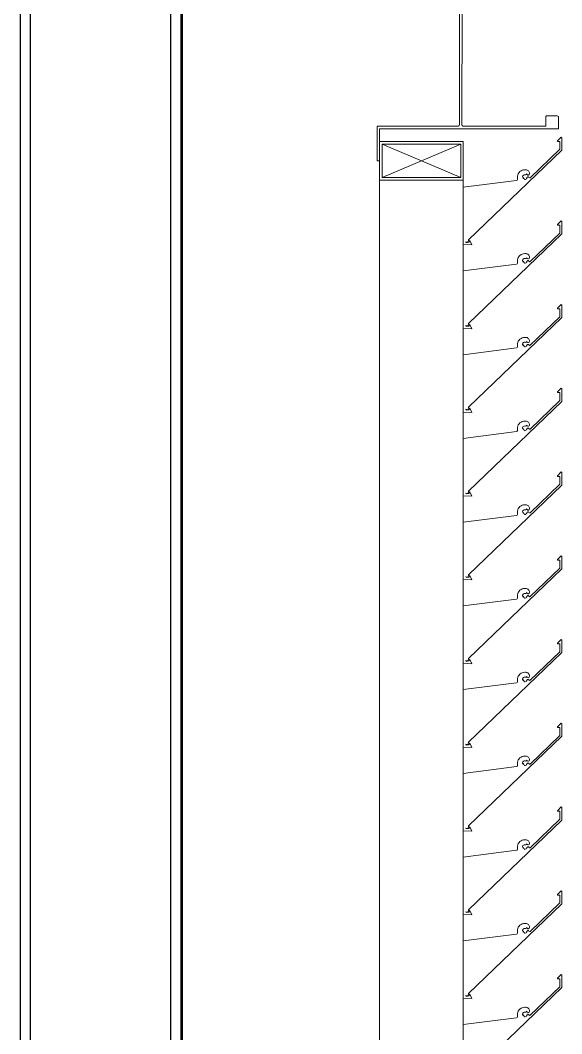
# Model space of a CAD drawing. Header units: millimetres. Extents: x -220592 to 404889, y -217665 to 38245.
# Drawn here: x 36473 to 36894, y -41372 to -40585 of the extents above; entities that cross this region are included whole.
import ezdxf

# ---------------------------------------------------------------- set-up
doc = ezdxf.new("R2010")
doc.units = ezdxf.units.MM
doc.set_wipeout_variables(frame=1)
doc.linetypes.add('XKITLINE00', pattern=[0])
for name, color, linetype in [('000 - 0_HIDE_OBJ_FRAMING_DEF_SUB_1', 7, 'Continuous'), ('000 - STRUCTURE_STEEL_FRAMING_SUB_COLOR_1', 7, 'Continuous'), ('000 - STRUCTURE_STEEL_FRAMING_SUB_COLOR_2', 7, 'Continuous'), ('000 - STRUCTURE_STEEL_FRAMING_WIPEOUT_', 7, 'Continuous')]:
    doc.layers.add(name, color=color, linetype=linetype)
doc.layers.add('Part', color=7, linetype='Continuous', lineweight=0)

# ---------------------------------------------------------------- blocks, each defined once
blk = doc.blocks.new('*A13601')
at = {"layer": 'Part', "color": 7, "linetype": 'XKITLINE00', "lineweight": 0}
for p, q in [((-82.318045, 91.596275), (-82.318045, 107.756161)), ((-81.668045, 107.701982), (-81.668045, 107.756161)), ((-81.668045, 107.051982), (-81.668045, 107.256279)), ((-81.668045, 106.401982), (-81.668045, 106.606279)), ((-81.668045, 105.751982), (-81.668045, 105.956279)), ((-81.668045, 105.101982), (-81.668045, 105.306279)), ((-81.668045, 104.451982), (-81.668045, 104.656279)), ((-81.668045, 103.801982), (-81.668045, 104.006279)), ((-81.668045, 103.151982), (-81.668045, 103.356279)), ((-81.668045, 102.501982), (-81.668045, 102.706279)), ((-81.668045, 101.851982), (-81.668045, 102.056279)), ((-81.668045, 101.201982), (-81.668045, 101.406279)), ((-81.668045, 100.551982), (-81.668045, 100.756279)), ((-81.668045, 99.901982), (-81.668045, 100.106279)), ((-81.668045, 99.251982), (-81.668045, 99.456279)), ((-81.668045, 98.601982), (-81.668045, 98.806279)), ((-81.668045, 97.951982), (-81.668045, 98.156279)), ((-81.668045, 97.301982), (-81.668045, 97.506279)), ((-81.668045, 96.651982), (-81.668045, 96.856279)), ((-81.668045, 96.001982), (-81.668045, 96.206279)), ((-81.668045, 95.351982), (-81.668045, 95.556279)), ((-81.668045, 94.701982), (-81.668045, 94.906279)), ((-81.668045, 94.051982), (-81.668045, 94.256279)), ((-81.668045, 93.401982), (-81.668045, 93.606279)), ((-81.668045, 92.751982), (-81.668045, 92.956279)), ((-81.668045, 91.851971), (-81.668045, 92.306279))]:
    blk.add_line(p, q, dxfattribs=at)
blk = doc.blocks.new('*A14531')
at = {"layer": 'Part', "color": 7, "linetype": 'XKITLINE00', "lineweight": 0}
for p, q in [((-82.318002, 109.406275), (-82.338002, 109.406278)), ((-82.338002, 109.406278), (-82.337287, 109.142451)), ((-82.318045, 109.156275), (-82.318002, 109.406275)), ((-82.337287, 109.142451), (-82.333604, 109.137963)), ((-82.333604, 109.137963), (-82.328049, 109.136277)), ((-82.328049, 109.136277), (-81.704222, 109.135406)), ((-80.928045, 109.156032), (-82.318045, 109.156275)), ((-81.704222, 109.135406), (-81.699735, 109.131723)), ((-81.699735, 109.131723), (-81.698051, 109.126167)), ((-81.698051, 109.126167), (-81.698215, 108.186167)), ((-81.678215, 108.186163), (-81.677289, 109.12999)), ((-81.677289, 109.12999), (-81.673605, 109.134477)), ((-81.673605, 109.134477), (-81.668049, 109.136161)), ((-81.668049, 109.136161), (-81.028049, 109.13605)), ((-81.028049, 109.13605), (-81.027301, 109.062223)), ((-80.928061, 109.066032), (-80.928045, 109.156032)), ((-81.027301, 109.062223), (-81.023618, 109.057734)), ((-81.023618, 109.057734), (-81.018063, 109.056048)), ((-81.018063, 109.056048), (-80.934236, 109.056795)), ((-80.934236, 109.056795), (-80.929747, 109.060477)), ((-80.929747, 109.060477), (-80.928061, 109.066032)), ((-81.026518, 108.251605), (-81.028204, 108.24605)), ((-81.022029, 108.255287), (-81.026518, 108.251605)), ((-80.938203, 108.256034), (-81.022029, 108.255287)), ((-80.932647, 108.254348), (-80.938203, 108.256034)), ((-80.928965, 108.249859), (-80.932647, 108.254348)), ((-80.92822, 108.156032), (-80.928965, 108.249859)), ((-82.336532, 108.171834), (-82.338218, 108.166278)), ((-82.332043, 108.175516), (-82.336532, 108.171834)), ((-81.708216, 108.176168), (-82.332043, 108.175516)), ((-81.70266, 108.177853), (-81.708216, 108.176168)), ((-81.70266, 108.177853), (-81.698977, 108.18234)), ((-81.698215, 108.186167), (-81.698977, 108.18234)), ((-81.67653, 108.180607), (-81.678215, 108.186163)), ((-81.672043, 108.176923), (-81.67653, 108.180607)), ((-81.028216, 108.17605), (-81.672043, 108.176923)), ((-81.028204, 108.24605), (-81.028216, 108.17605)), ((-82.338218, 108.166278), (-82.338264, 107.906278)), ((-82.318264, 107.906275), (-82.31822, 108.156275)), ((-82.31822, 108.156275), (-80.92822, 108.156032)), ((-82.338264, 107.906278), (-82.318264, 107.906275))]:
    blk.add_line(p, q, dxfattribs=at)
blk = doc.blocks.new('*A14532')
at = {"layer": 'Part', "color": 7, "linetype": 'XKITLINE00', "lineweight": 0}
for p, q in [((-81.668045, 108.056161), (-82.318045, 108.056161)), ((-82.318045, 108.056161), (-82.318045, 107.756161)), ((-82.298045, 107.776161), (-81.688045, 108.036161)), ((-82.298045, 108.036161), (-81.688045, 107.776161)), ((-82.298045, 107.776161), (-82.298045, 108.036161)), ((-82.298045, 108.036161), (-81.688045, 108.036161)), ((-81.688045, 108.036161), (-81.688045, 107.776161)), ((-81.668045, 107.756161), (-81.668045, 108.056161)), ((-81.688045, 107.776161), (-82.298045, 107.776161)), ((-82.318045, 107.756161), (-81.668045, 107.756161))]:
    blk.add_line(p, q, dxfattribs=at)
blk = doc.blocks.new('*A14535')
at = {"layer": 'Part', "color": 7, "linetype": 'XKITLINE00', "lineweight": 0}
for p, q in [((-80.908555, 101.591486), (-80.937204, 101.562598)), ((-80.937204, 101.562598), (-80.936119, 101.557677)), ((-80.903874, 101.589018), (-80.908555, 101.591486)), ((-80.903321, 101.489867), (-80.903874, 101.589018)), ((-81.628443, 100.793621), (-80.903321, 101.489867)), ((-80.918356, 101.496233), (-81.149372, 101.274831)), ((-80.936119, 101.557677), (-80.918699, 101.55758)), ((-80.918699, 101.55758), (-80.918356, 101.496233)), ((-81.219624, 101.328965), (-81.22794, 101.322986)), ((-81.210361, 101.333338), (-81.219624, 101.328965)), ((-81.20046, 101.335961), (-81.210361, 101.333338)), ((-81.190247, 101.336746), (-81.20046, 101.335961)), ((-81.183448, 101.336648), (-81.190247, 101.336746)), ((-81.17772, 101.336012), (-81.183448, 101.336648)), ((-81.172219, 101.334293), (-81.17772, 101.336012)), ((-81.167149, 101.331553), (-81.172219, 101.334293)), ((-81.162695, 101.327895), (-81.167149, 101.331553)), ((-81.159024, 101.323452), (-81.162695, 101.327895)), ((-81.254237, 101.254987), (-81.668243, 101.201957)), ((-81.249162, 101.257177), (-81.254237, 101.254987)), ((-81.246025, 101.261728), (-81.249162, 101.257177)), ((-81.246897, 101.287621), (-81.247272, 101.277385)), ((-81.247272, 101.277385), (-81.245786, 101.267251)), ((-81.244674, 101.29762), (-81.246897, 101.287621)), ((-81.245786, 101.267251), (-81.246025, 101.261728)), ((-81.240676, 101.30705), (-81.244674, 101.29762)), ((-81.235036, 101.3156), (-81.240676, 101.30705)), ((-81.22794, 101.322986), (-81.235036, 101.3156)), ((-81.209279, 101.278785), (-81.20871, 101.285269)), ((-81.201573, 101.277679), (-81.209279, 101.278785)), ((-81.20871, 101.285269), (-81.205908, 101.291143)), ((-81.205908, 101.291143), (-81.201226, 101.295665)), ((-81.202743, 101.270619), (-81.201573, 101.277679)), ((-81.195578, 101.269675), (-81.202743, 101.270619)), ((-81.201226, 101.295665), (-81.195258, 101.298263)), ((-81.193256, 101.262284), (-81.195578, 101.269675)), ((-81.195258, 101.298263), (-81.188758, 101.298607)), ((-81.186584, 101.262707), (-81.193256, 101.262284)), ((-81.188758, 101.298607), (-81.18284, 101.297702)), ((-81.180508, 101.265497), (-81.186584, 101.262707)), ((-81.18284, 101.297702), (-81.178029, 101.300109)), ((-81.175841, 101.270283), (-81.180508, 101.265497)), ((-81.178029, 101.300109), (-81.175999, 101.30509)), ((-81.175999, 101.30509), (-81.173057, 101.299618)), ((-81.172727, 101.277857), (-81.175841, 101.270283)), ((-81.173057, 101.299618), (-81.1679, 101.2964)), ((-81.168544, 101.282014), (-81.172727, 101.277857)), ((-81.16265, 101.28222), (-81.168544, 101.282014)), ((-81.1679, 101.2964), (-81.161823, 101.296412)), ((-81.158186, 101.278366), (-81.16265, 101.28222)), ((-81.161823, 101.296412), (-81.156679, 101.299649)), ((-81.15627, 101.318389), (-81.159024, 101.323452)), ((-81.154531, 101.273739), (-81.158186, 101.278366)), ((-81.156679, 101.299649), (-81.154039, 101.305123)), ((-81.154535, 101.312893), (-81.15627, 101.318389)), ((-81.154039, 101.305123), (-81.154535, 101.312893)), ((-81.149372, 101.274831), (-81.154531, 101.273739)), ((-81.668243, 101.201957), (-81.668236, 100.756287)), ((-81.648356, 100.777982), (-81.63134, 100.775078)), ((-81.64632, 100.771409), (-81.648356, 100.777982)), ((-81.621337, 100.774549), (-81.64632, 100.771409)), ((-81.63134, 100.775078), (-81.628443, 100.793621)), ((-81.621208, 100.78674), (-81.621337, 100.774549)), ((-81.616085, 100.787152), (-81.621208, 100.78674)), ((-81.60055, 100.753665), (-81.616085, 100.787152)), ((-81.668236, 100.756287), (-81.60055, 100.753665))]:
    blk.add_line(p, q, dxfattribs=at)
blk = doc.blocks.new('*A14536')
at = {"layer": 'Part', "color": 7, "linetype": 'XKITLINE00', "lineweight": 0}
for p, q in [((-80.908555, 102.241486), (-80.937204, 102.212598)), ((-80.937204, 102.212598), (-80.936119, 102.207677)), ((-80.936119, 102.207677), (-80.918699, 102.20758)), ((-80.918699, 102.20758), (-80.918356, 102.146233)), ((-80.903874, 102.239018), (-80.908555, 102.241486)), ((-80.903321, 102.139867), (-80.903874, 102.239018)), ((-81.628443, 101.443621), (-80.903321, 102.139867)), ((-80.918356, 102.146233), (-81.149372, 101.924831)), ((-81.240676, 101.95705), (-81.244674, 101.94762)), ((-81.235036, 101.9656), (-81.240676, 101.95705)), ((-81.22794, 101.972986), (-81.235036, 101.9656)), ((-81.219624, 101.978965), (-81.22794, 101.972986)), ((-81.210361, 101.983338), (-81.219624, 101.978965)), ((-81.20046, 101.985961), (-81.210361, 101.983338)), ((-81.190247, 101.986746), (-81.20046, 101.985961)), ((-81.183448, 101.986648), (-81.190247, 101.986746)), ((-81.17772, 101.986012), (-81.183448, 101.986648)), ((-81.178029, 101.950109), (-81.175999, 101.95509)), ((-81.172219, 101.984293), (-81.17772, 101.986012)), ((-81.175999, 101.95509), (-81.173057, 101.949618)), ((-81.167149, 101.981553), (-81.172219, 101.984293)), ((-81.162695, 101.977895), (-81.167149, 101.981553)), ((-81.159024, 101.973452), (-81.162695, 101.977895)), ((-81.15627, 101.968389), (-81.159024, 101.973452)), ((-81.156679, 101.949649), (-81.154039, 101.955123)), ((-81.154535, 101.962893), (-81.15627, 101.968389)), ((-81.154039, 101.955123), (-81.154535, 101.962893)), ((-81.254237, 101.904987), (-81.668243, 101.851957)), ((-81.249162, 101.907177), (-81.254237, 101.904987)), ((-81.246025, 101.911728), (-81.249162, 101.907177)), ((-81.246897, 101.937621), (-81.247272, 101.927385)), ((-81.247272, 101.927385), (-81.245786, 101.917251)), ((-81.244674, 101.94762), (-81.246897, 101.937621)), ((-81.245786, 101.917251), (-81.246025, 101.911728)), ((-81.209279, 101.928785), (-81.20871, 101.935269)), ((-81.201573, 101.927679), (-81.209279, 101.928785)), ((-81.20871, 101.935269), (-81.205908, 101.941143)), ((-81.205908, 101.941143), (-81.201226, 101.945665)), ((-81.202743, 101.920619), (-81.201573, 101.927679)), ((-81.195578, 101.919675), (-81.202743, 101.920619)), ((-81.201226, 101.945665), (-81.195258, 101.948263)), ((-81.193256, 101.912284), (-81.195578, 101.919675)), ((-81.195258, 101.948263), (-81.188758, 101.948607)), ((-81.186584, 101.912707), (-81.193256, 101.912284)), ((-81.188758, 101.948607), (-81.18284, 101.947702)), ((-81.180508, 101.915497), (-81.186584, 101.912707)), ((-81.18284, 101.947702), (-81.178029, 101.950109)), ((-81.175841, 101.920283), (-81.180508, 101.915497)), ((-81.172727, 101.927857), (-81.175841, 101.920283)), ((-81.173057, 101.949618), (-81.1679, 101.9464)), ((-81.168544, 101.932014), (-81.172727, 101.927857)), ((-81.16265, 101.93222), (-81.168544, 101.932014)), ((-81.1679, 101.9464), (-81.161823, 101.946412)), ((-81.158186, 101.928366), (-81.16265, 101.93222)), ((-81.161823, 101.946412), (-81.156679, 101.949649)), ((-81.154531, 101.923739), (-81.158186, 101.928366)), ((-81.149372, 101.924831), (-81.154531, 101.923739)), ((-81.668243, 101.851957), (-81.668236, 101.406287)), ((-81.668236, 101.406287), (-81.60055, 101.403665)), ((-81.648356, 101.427982), (-81.63134, 101.425078)), ((-81.64632, 101.421409), (-81.648356, 101.427982)), ((-81.621337, 101.424549), (-81.64632, 101.421409)), ((-81.63134, 101.425078), (-81.628443, 101.443621)), ((-81.621208, 101.43674), (-81.621337, 101.424549)), ((-81.616085, 101.437152), (-81.621208, 101.43674)), ((-81.60055, 101.403665), (-81.616085, 101.437152))]:
    blk.add_line(p, q, dxfattribs=at)
blk = doc.blocks.new('*A14537')
at = {"layer": 'Part', "color": 7, "linetype": 'XKITLINE00', "lineweight": 0}
for p, q in [((-80.908555, 102.891486), (-80.937204, 102.862598)), ((-80.937204, 102.862598), (-80.936119, 102.857677)), ((-80.936119, 102.857677), (-80.918699, 102.85758)), ((-80.918699, 102.85758), (-80.918356, 102.796233)), ((-80.903874, 102.889018), (-80.908555, 102.891486)), ((-80.903321, 102.789867), (-80.903874, 102.889018)), ((-81.628443, 102.093621), (-80.903321, 102.789867)), ((-80.918356, 102.796233), (-81.149372, 102.574831)), ((-81.246897, 102.587621), (-81.247272, 102.577385)), ((-81.244674, 102.59762), (-81.246897, 102.587621)), ((-81.240676, 102.60705), (-81.244674, 102.59762)), ((-81.235036, 102.6156), (-81.240676, 102.60705)), ((-81.22794, 102.622986), (-81.235036, 102.6156)), ((-81.219624, 102.628965), (-81.22794, 102.622986)), ((-81.210361, 102.633338), (-81.219624, 102.628965)), ((-81.20046, 102.635961), (-81.210361, 102.633338)), ((-81.209279, 102.578785), (-81.20871, 102.585269)), ((-81.20871, 102.585269), (-81.205908, 102.591143)), ((-81.205908, 102.591143), (-81.201226, 102.595665)), ((-81.201226, 102.595665), (-81.195258, 102.598263)), ((-81.190247, 102.636746), (-81.20046, 102.635961)), ((-81.195258, 102.598263), (-81.188758, 102.598607)), ((-81.183448, 102.636648), (-81.190247, 102.636746)), ((-81.188758, 102.598607), (-81.18284, 102.597702)), ((-81.17772, 102.636012), (-81.183448, 102.636648)), ((-81.18284, 102.597702), (-81.178029, 102.600109)), ((-81.178029, 102.600109), (-81.175999, 102.60509)), ((-81.172219, 102.634293), (-81.17772, 102.636012)), ((-81.175999, 102.60509), (-81.173057, 102.599618)), ((-81.173057, 102.599618), (-81.1679, 102.5964)), ((-81.167149, 102.631553), (-81.172219, 102.634293)), ((-81.1679, 102.5964), (-81.161823, 102.596412)), ((-81.162695, 102.627895), (-81.167149, 102.631553)), ((-81.159024, 102.623452), (-81.162695, 102.627895)), ((-81.161823, 102.596412), (-81.156679, 102.599649)), ((-81.15627, 102.618389), (-81.159024, 102.623452)), ((-81.156679, 102.599649), (-81.154039, 102.605123)), ((-81.154535, 102.612893), (-81.15627, 102.618389)), ((-81.154039, 102.605123), (-81.154535, 102.612893)), ((-81.254237, 102.554987), (-81.668243, 102.501957)), ((-81.249162, 102.557177), (-81.254237, 102.554987)), ((-81.246025, 102.561728), (-81.249162, 102.557177)), ((-81.247272, 102.577385), (-81.245786, 102.567251)), ((-81.245786, 102.567251), (-81.246025, 102.561728)), ((-81.201573, 102.577679), (-81.209279, 102.578785)), ((-81.202743, 102.570619), (-81.201573, 102.577679)), ((-81.195578, 102.569675), (-81.202743, 102.570619)), ((-81.193256, 102.562284), (-81.195578, 102.569675)), ((-81.186584, 102.562707), (-81.193256, 102.562284)), ((-81.180508, 102.565497), (-81.186584, 102.562707)), ((-81.175841, 102.570283), (-81.180508, 102.565497)), ((-81.172727, 102.577857), (-81.175841, 102.570283)), ((-81.168544, 102.582014), (-81.172727, 102.577857)), ((-81.16265, 102.58222), (-81.168544, 102.582014)), ((-81.158186, 102.578366), (-81.16265, 102.58222)), ((-81.154531, 102.573739), (-81.158186, 102.578366)), ((-81.149372, 102.574831), (-81.154531, 102.573739)), ((-81.668243, 102.501957), (-81.668236, 102.056287)), ((-81.668236, 102.056287), (-81.60055, 102.053665)), ((-81.648356, 102.077982), (-81.63134, 102.075078)), ((-81.64632, 102.071409), (-81.648356, 102.077982)), ((-81.621337, 102.074549), (-81.64632, 102.071409)), ((-81.63134, 102.075078), (-81.628443, 102.093621)), ((-81.621208, 102.08674), (-81.621337, 102.074549)), ((-81.616085, 102.087152), (-81.621208, 102.08674)), ((-81.60055, 102.053665), (-81.616085, 102.087152))]:
    blk.add_line(p, q, dxfattribs=at)
blk = doc.blocks.new('*A14538')
at = {"layer": 'Part', "color": 7, "linetype": 'XKITLINE00', "lineweight": 0}
for p, q in [((-80.908555, 103.541486), (-80.937204, 103.512598)), ((-80.903874, 103.539018), (-80.908555, 103.541486)), ((-80.903321, 103.439867), (-80.903874, 103.539018)), ((-80.937204, 103.512598), (-80.936119, 103.507677)), ((-80.936119, 103.507677), (-80.918699, 103.50758)), ((-80.918699, 103.50758), (-80.918356, 103.446233)), ((-81.628443, 102.743621), (-80.903321, 103.439867)), ((-80.918356, 103.446233), (-81.149372, 103.224831)), ((-81.246897, 103.237621), (-81.247272, 103.227385)), ((-81.247272, 103.227385), (-81.245786, 103.217251)), ((-81.244674, 103.24762), (-81.246897, 103.237621)), ((-81.245786, 103.217251), (-81.246025, 103.211728)), ((-81.240676, 103.25705), (-81.244674, 103.24762)), ((-81.235036, 103.2656), (-81.240676, 103.25705)), ((-81.22794, 103.272986), (-81.235036, 103.2656)), ((-81.219624, 103.278965), (-81.22794, 103.272986)), ((-81.210361, 103.283338), (-81.219624, 103.278965)), ((-81.20046, 103.285961), (-81.210361, 103.283338)), ((-81.209279, 103.228785), (-81.20871, 103.235269)), ((-81.201573, 103.227679), (-81.209279, 103.228785)), ((-81.20871, 103.235269), (-81.205908, 103.241143)), ((-81.205908, 103.241143), (-81.201226, 103.245665)), ((-81.202743, 103.220619), (-81.201573, 103.227679)), ((-81.195578, 103.219675), (-81.202743, 103.220619)), ((-81.201226, 103.245665), (-81.195258, 103.248263)), ((-81.190247, 103.286746), (-81.20046, 103.285961)), ((-81.193256, 103.212284), (-81.195578, 103.219675)), ((-81.195258, 103.248263), (-81.188758, 103.248607)), ((-81.186584, 103.212707), (-81.193256, 103.212284)), ((-81.183448, 103.286648), (-81.190247, 103.286746)), ((-81.188758, 103.248607), (-81.18284, 103.247702)), ((-81.180508, 103.215497), (-81.186584, 103.212707)), ((-81.17772, 103.286012), (-81.183448, 103.286648)), ((-81.18284, 103.247702), (-81.178029, 103.250109)), ((-81.175841, 103.220283), (-81.180508, 103.215497)), ((-81.178029, 103.250109), (-81.175999, 103.25509)), ((-81.172219, 103.284293), (-81.17772, 103.286012)), ((-81.175999, 103.25509), (-81.173057, 103.249618)), ((-81.172727, 103.227857), (-81.175841, 103.220283)), ((-81.173057, 103.249618), (-81.1679, 103.2464)), ((-81.168544, 103.232014), (-81.172727, 103.227857)), ((-81.167149, 103.281553), (-81.172219, 103.284293)), ((-81.16265, 103.23222), (-81.168544, 103.232014)), ((-81.1679, 103.2464), (-81.161823, 103.246412)), ((-81.162695, 103.277895), (-81.167149, 103.281553)), ((-81.159024, 103.273452), (-81.162695, 103.277895)), ((-81.158186, 103.228366), (-81.16265, 103.23222)), ((-81.161823, 103.246412), (-81.156679, 103.249649)), ((-81.15627, 103.268389), (-81.159024, 103.273452)), ((-81.154531, 103.223739), (-81.158186, 103.228366)), ((-81.156679, 103.249649), (-81.154039, 103.255123)), ((-81.154535, 103.262893), (-81.15627, 103.268389)), ((-81.154039, 103.255123), (-81.154535, 103.262893)), ((-81.149372, 103.224831), (-81.154531, 103.223739)), ((-81.254237, 103.204987), (-81.668243, 103.151957)), ((-81.668243, 103.151957), (-81.668236, 102.706287)), ((-81.249162, 103.207177), (-81.254237, 103.204987)), ((-81.246025, 103.211728), (-81.249162, 103.207177)), ((-81.63134, 102.725078), (-81.628443, 102.743621)), ((-81.668236, 102.706287), (-81.60055, 102.703665)), ((-81.648356, 102.727982), (-81.63134, 102.725078)), ((-81.64632, 102.721409), (-81.648356, 102.727982)), ((-81.621337, 102.724549), (-81.64632, 102.721409)), ((-81.621208, 102.73674), (-81.621337, 102.724549)), ((-81.616085, 102.737152), (-81.621208, 102.73674)), ((-81.60055, 102.703665), (-81.616085, 102.737152))]:
    blk.add_line(p, q, dxfattribs=at)
blk = doc.blocks.new('*A14539')
at = {"layer": 'Part', "color": 7, "linetype": 'XKITLINE00', "lineweight": 0}
for p, q in [((-80.908555, 104.191486), (-80.937204, 104.162598)), ((-80.937204, 104.162598), (-80.936119, 104.157677)), ((-80.936119, 104.157677), (-80.918699, 104.15758)), ((-80.918699, 104.15758), (-80.918356, 104.096233)), ((-80.903874, 104.189018), (-80.908555, 104.191486)), ((-80.903321, 104.089867), (-80.903874, 104.189018)), ((-81.628443, 103.393621), (-80.903321, 104.089867)), ((-80.918356, 104.096233), (-81.149372, 103.874831)), ((-81.22794, 103.922986), (-81.235036, 103.9156)), ((-81.219624, 103.928965), (-81.22794, 103.922986)), ((-81.210361, 103.933338), (-81.219624, 103.928965)), ((-81.20046, 103.935961), (-81.210361, 103.933338)), ((-81.190247, 103.936746), (-81.20046, 103.935961)), ((-81.183448, 103.936648), (-81.190247, 103.936746)), ((-81.17772, 103.936012), (-81.183448, 103.936648)), ((-81.172219, 103.934293), (-81.17772, 103.936012)), ((-81.167149, 103.931553), (-81.172219, 103.934293)), ((-81.162695, 103.927895), (-81.167149, 103.931553)), ((-81.159024, 103.923452), (-81.162695, 103.927895)), ((-81.15627, 103.918389), (-81.159024, 103.923452)), ((-81.254237, 103.854987), (-81.668243, 103.801957)), ((-81.249162, 103.857177), (-81.254237, 103.854987)), ((-81.246025, 103.861728), (-81.249162, 103.857177)), ((-81.246897, 103.887621), (-81.247272, 103.877385)), ((-81.247272, 103.877385), (-81.245786, 103.867251)), ((-81.244674, 103.89762), (-81.246897, 103.887621)), ((-81.245786, 103.867251), (-81.246025, 103.861728)), ((-81.240676, 103.90705), (-81.244674, 103.89762)), ((-81.235036, 103.9156), (-81.240676, 103.90705)), ((-81.209279, 103.878785), (-81.20871, 103.885269)), ((-81.201573, 103.877679), (-81.209279, 103.878785)), ((-81.20871, 103.885269), (-81.205908, 103.891143)), ((-81.205908, 103.891143), (-81.201226, 103.895665)), ((-81.202743, 103.870619), (-81.201573, 103.877679)), ((-81.195578, 103.869675), (-81.202743, 103.870619)), ((-81.201226, 103.895665), (-81.195258, 103.898263)), ((-81.193256, 103.862284), (-81.195578, 103.869675)), ((-81.195258, 103.898263), (-81.188758, 103.898607)), ((-81.186584, 103.862707), (-81.193256, 103.862284)), ((-81.188758, 103.898607), (-81.18284, 103.897702)), ((-81.180508, 103.865497), (-81.186584, 103.862707)), ((-81.18284, 103.897702), (-81.178029, 103.900109)), ((-81.175841, 103.870283), (-81.180508, 103.865497)), ((-81.178029, 103.900109), (-81.175999, 103.90509)), ((-81.175999, 103.90509), (-81.173057, 103.899618)), ((-81.172727, 103.877857), (-81.175841, 103.870283)), ((-81.173057, 103.899618), (-81.1679, 103.8964)), ((-81.168544, 103.882014), (-81.172727, 103.877857)), ((-81.16265, 103.88222), (-81.168544, 103.882014)), ((-81.1679, 103.8964), (-81.161823, 103.896412)), ((-81.158186, 103.878366), (-81.16265, 103.88222)), ((-81.161823, 103.896412), (-81.156679, 103.899649)), ((-81.154531, 103.873739), (-81.158186, 103.878366)), ((-81.156679, 103.899649), (-81.154039, 103.905123)), ((-81.154535, 103.912893), (-81.15627, 103.918389)), ((-81.154039, 103.905123), (-81.154535, 103.912893)), ((-81.149372, 103.874831), (-81.154531, 103.873739)), ((-81.668243, 103.801957), (-81.668236, 103.356287)), ((-81.648356, 103.377982), (-81.63134, 103.375078)), ((-81.64632, 103.371409), (-81.648356, 103.377982)), ((-81.621337, 103.374549), (-81.64632, 103.371409)), ((-81.63134, 103.375078), (-81.628443, 103.393621)), ((-81.621208, 103.38674), (-81.621337, 103.374549)), ((-81.616085, 103.387152), (-81.621208, 103.38674)), ((-81.60055, 103.353665), (-81.616085, 103.387152)), ((-81.668236, 103.356287), (-81.60055, 103.353665))]:
    blk.add_line(p, q, dxfattribs=at)
blk = doc.blocks.new('*A14540')
at = {"layer": 'Part', "color": 7, "linetype": 'XKITLINE00', "lineweight": 0}
for p, q in [((-80.908555, 104.841486), (-80.937204, 104.812598)), ((-80.937204, 104.812598), (-80.936119, 104.807677)), ((-80.936119, 104.807677), (-80.918699, 104.80758)), ((-80.918699, 104.80758), (-80.918356, 104.746233)), ((-80.903874, 104.839018), (-80.908555, 104.841486)), ((-80.903321, 104.739867), (-80.903874, 104.839018)), ((-81.628443, 104.043621), (-80.903321, 104.739867)), ((-80.918356, 104.746233), (-81.149372, 104.524831)), ((-81.240676, 104.55705), (-81.244674, 104.54762)), ((-81.235036, 104.5656), (-81.240676, 104.55705)), ((-81.22794, 104.572986), (-81.235036, 104.5656)), ((-81.219624, 104.578965), (-81.22794, 104.572986)), ((-81.210361, 104.583338), (-81.219624, 104.578965)), ((-81.20046, 104.585961), (-81.210361, 104.583338)), ((-81.190247, 104.586746), (-81.20046, 104.585961)), ((-81.183448, 104.586648), (-81.190247, 104.586746)), ((-81.17772, 104.586012), (-81.183448, 104.586648)), ((-81.18284, 104.547702), (-81.178029, 104.550109)), ((-81.178029, 104.550109), (-81.175999, 104.55509)), ((-81.172219, 104.584293), (-81.17772, 104.586012)), ((-81.175999, 104.55509), (-81.173057, 104.549618)), ((-81.173057, 104.549618), (-81.1679, 104.5464)), ((-81.167149, 104.581553), (-81.172219, 104.584293)), ((-81.162695, 104.577895), (-81.167149, 104.581553)), ((-81.159024, 104.573452), (-81.162695, 104.577895)), ((-81.161823, 104.546412), (-81.156679, 104.549649)), ((-81.15627, 104.568389), (-81.159024, 104.573452)), ((-81.156679, 104.549649), (-81.154039, 104.555123)), ((-81.154535, 104.562893), (-81.15627, 104.568389)), ((-81.154039, 104.555123), (-81.154535, 104.562893)), ((-81.254237, 104.504987), (-81.668243, 104.451957)), ((-81.249162, 104.507177), (-81.254237, 104.504987)), ((-81.246025, 104.511728), (-81.249162, 104.507177)), ((-81.246897, 104.537621), (-81.247272, 104.527385)), ((-81.247272, 104.527385), (-81.245786, 104.517251)), ((-81.244674, 104.54762), (-81.246897, 104.537621)), ((-81.245786, 104.517251), (-81.246025, 104.511728)), ((-81.209279, 104.528785), (-81.20871, 104.535269)), ((-81.201573, 104.527679), (-81.209279, 104.528785)), ((-81.20871, 104.535269), (-81.205908, 104.541143)), ((-81.205908, 104.541143), (-81.201226, 104.545665)), ((-81.202743, 104.520619), (-81.201573, 104.527679)), ((-81.195578, 104.519675), (-81.202743, 104.520619)), ((-81.201226, 104.545665), (-81.195258, 104.548263)), ((-81.193256, 104.512284), (-81.195578, 104.519675)), ((-81.195258, 104.548263), (-81.188758, 104.548607)), ((-81.186584, 104.512707), (-81.193256, 104.512284)), ((-81.188758, 104.548607), (-81.18284, 104.547702)), ((-81.180508, 104.515497), (-81.186584, 104.512707)), ((-81.175841, 104.520283), (-81.180508, 104.515497)), ((-81.172727, 104.527857), (-81.175841, 104.520283)), ((-81.168544, 104.532014), (-81.172727, 104.527857)), ((-81.16265, 104.53222), (-81.168544, 104.532014)), ((-81.1679, 104.5464), (-81.161823, 104.546412)), ((-81.158186, 104.528366), (-81.16265, 104.53222)), ((-81.154531, 104.523739), (-81.158186, 104.528366)), ((-81.149372, 104.524831), (-81.154531, 104.523739)), ((-81.668243, 104.451957), (-81.668236, 104.006287)), ((-81.668236, 104.006287), (-81.60055, 104.003665)), ((-81.648356, 104.027982), (-81.63134, 104.025078)), ((-81.64632, 104.021409), (-81.648356, 104.027982)), ((-81.621337, 104.024549), (-81.64632, 104.021409)), ((-81.63134, 104.025078), (-81.628443, 104.043621)), ((-81.621208, 104.03674), (-81.621337, 104.024549)), ((-81.616085, 104.037152), (-81.621208, 104.03674)), ((-81.60055, 104.003665), (-81.616085, 104.037152))]:
    blk.add_line(p, q, dxfattribs=at)
blk = doc.blocks.new('*A14541')
at = {"layer": 'Part', "color": 7, "linetype": 'XKITLINE00', "lineweight": 0}
for p, q in [((-80.908555, 105.491486), (-80.937204, 105.462598)), ((-80.937204, 105.462598), (-80.936119, 105.457677)), ((-80.936119, 105.457677), (-80.918699, 105.45758)), ((-80.918699, 105.45758), (-80.918356, 105.396233)), ((-80.903874, 105.489018), (-80.908555, 105.491486)), ((-80.903321, 105.389867), (-80.903874, 105.489018)), ((-81.628443, 104.693621), (-80.903321, 105.389867)), ((-80.918356, 105.396233), (-81.149372, 105.174831)), ((-81.246897, 105.187621), (-81.247272, 105.177385)), ((-81.244674, 105.19762), (-81.246897, 105.187621)), ((-81.240676, 105.20705), (-81.244674, 105.19762)), ((-81.235036, 105.2156), (-81.240676, 105.20705)), ((-81.22794, 105.222986), (-81.235036, 105.2156)), ((-81.219624, 105.228965), (-81.22794, 105.222986)), ((-81.210361, 105.233338), (-81.219624, 105.228965)), ((-81.20046, 105.235961), (-81.210361, 105.233338)), ((-81.209279, 105.178785), (-81.20871, 105.185269)), ((-81.201573, 105.177679), (-81.209279, 105.178785)), ((-81.20871, 105.185269), (-81.205908, 105.191143)), ((-81.205908, 105.191143), (-81.201226, 105.195665)), ((-81.201226, 105.195665), (-81.195258, 105.198263)), ((-81.190247, 105.236746), (-81.20046, 105.235961)), ((-81.195258, 105.198263), (-81.188758, 105.198607)), ((-81.183448, 105.236648), (-81.190247, 105.236746)), ((-81.188758, 105.198607), (-81.18284, 105.197702)), ((-81.17772, 105.236012), (-81.183448, 105.236648)), ((-81.18284, 105.197702), (-81.178029, 105.200109)), ((-81.178029, 105.200109), (-81.175999, 105.20509)), ((-81.172219, 105.234293), (-81.17772, 105.236012)), ((-81.175999, 105.20509), (-81.173057, 105.199618)), ((-81.173057, 105.199618), (-81.1679, 105.1964)), ((-81.168544, 105.182014), (-81.172727, 105.177857)), ((-81.167149, 105.231553), (-81.172219, 105.234293)), ((-81.16265, 105.18222), (-81.168544, 105.182014)), ((-81.1679, 105.1964), (-81.161823, 105.196412)), ((-81.162695, 105.227895), (-81.167149, 105.231553)), ((-81.159024, 105.223452), (-81.162695, 105.227895)), ((-81.158186, 105.178366), (-81.16265, 105.18222)), ((-81.161823, 105.196412), (-81.156679, 105.199649)), ((-81.15627, 105.218389), (-81.159024, 105.223452)), ((-81.156679, 105.199649), (-81.154039, 105.205123)), ((-81.154535, 105.212893), (-81.15627, 105.218389)), ((-81.154039, 105.205123), (-81.154535, 105.212893)), ((-81.254237, 105.154987), (-81.668243, 105.101957)), ((-81.668243, 105.101957), (-81.668236, 104.656287)), ((-81.249162, 105.157177), (-81.254237, 105.154987)), ((-81.246025, 105.161728), (-81.249162, 105.157177)), ((-81.247272, 105.177385), (-81.245786, 105.167251)), ((-81.245786, 105.167251), (-81.246025, 105.161728)), ((-81.202743, 105.170619), (-81.201573, 105.177679)), ((-81.195578, 105.169675), (-81.202743, 105.170619)), ((-81.193256, 105.162284), (-81.195578, 105.169675)), ((-81.186584, 105.162707), (-81.193256, 105.162284)), ((-81.180508, 105.165497), (-81.186584, 105.162707)), ((-81.175841, 105.170283), (-81.180508, 105.165497)), ((-81.172727, 105.177857), (-81.175841, 105.170283)), ((-81.154531, 105.173739), (-81.158186, 105.178366)), ((-81.149372, 105.174831), (-81.154531, 105.173739)), ((-81.668236, 104.656287), (-81.60055, 104.653665)), ((-81.648356, 104.677982), (-81.63134, 104.675078)), ((-81.64632, 104.671409), (-81.648356, 104.677982)), ((-81.621337, 104.674549), (-81.64632, 104.671409)), ((-81.63134, 104.675078), (-81.628443, 104.693621)), ((-81.621208, 104.68674), (-81.621337, 104.674549)), ((-81.616085, 104.687152), (-81.621208, 104.68674)), ((-81.60055, 104.653665), (-81.616085, 104.687152))]:
    blk.add_line(p, q, dxfattribs=at)
blk = doc.blocks.new('*A14542')
at = {"layer": 'Part', "color": 7, "linetype": 'XKITLINE00', "lineweight": 0}
for p, q in [((-80.908555, 106.141486), (-80.937204, 106.112598)), ((-80.903874, 106.139018), (-80.908555, 106.141486)), ((-80.903321, 106.039867), (-80.903874, 106.139018)), ((-80.918356, 106.046233), (-81.149372, 105.824831)), ((-80.937204, 106.112598), (-80.936119, 106.107677)), ((-80.936119, 106.107677), (-80.918699, 106.10758)), ((-80.918699, 106.10758), (-80.918356, 106.046233)), ((-81.628443, 105.343621), (-80.903321, 106.039867)), ((-81.190247, 105.886746), (-81.20046, 105.885961)), ((-81.183448, 105.886648), (-81.190247, 105.886746)), ((-81.17772, 105.886012), (-81.183448, 105.886648)), ((-81.246025, 105.811728), (-81.249162, 105.807177)), ((-81.246897, 105.837621), (-81.247272, 105.827385)), ((-81.247272, 105.827385), (-81.245786, 105.817251)), ((-81.244674, 105.84762), (-81.246897, 105.837621)), ((-81.245786, 105.817251), (-81.246025, 105.811728)), ((-81.240676, 105.85705), (-81.244674, 105.84762)), ((-81.235036, 105.8656), (-81.240676, 105.85705)), ((-81.22794, 105.872986), (-81.235036, 105.8656)), ((-81.219624, 105.878965), (-81.22794, 105.872986)), ((-81.210361, 105.883338), (-81.219624, 105.878965)), ((-81.20046, 105.885961), (-81.210361, 105.883338)), ((-81.209279, 105.828785), (-81.20871, 105.835269)), ((-81.201573, 105.827679), (-81.209279, 105.828785)), ((-81.20871, 105.835269), (-81.205908, 105.841143)), ((-81.205908, 105.841143), (-81.201226, 105.845665)), ((-81.202743, 105.820619), (-81.201573, 105.827679)), ((-81.195578, 105.819675), (-81.202743, 105.820619)), ((-81.201226, 105.845665), (-81.195258, 105.848263)), ((-81.193256, 105.812284), (-81.195578, 105.819675)), ((-81.195258, 105.848263), (-81.188758, 105.848607)), ((-81.186584, 105.812707), (-81.193256, 105.812284)), ((-81.188758, 105.848607), (-81.18284, 105.847702)), ((-81.180508, 105.815497), (-81.186584, 105.812707)), ((-81.18284, 105.847702), (-81.178029, 105.850109)), ((-81.175841, 105.820283), (-81.180508, 105.815497)), ((-81.178029, 105.850109), (-81.175999, 105.85509)), ((-81.172219, 105.884293), (-81.17772, 105.886012)), ((-81.175999, 105.85509), (-81.173057, 105.849618)), ((-81.172727, 105.827857), (-81.175841, 105.820283)), ((-81.173057, 105.849618), (-81.1679, 105.8464)), ((-81.168544, 105.832014), (-81.172727, 105.827857)), ((-81.167149, 105.881553), (-81.172219, 105.884293)), ((-81.16265, 105.83222), (-81.168544, 105.832014)), ((-81.1679, 105.8464), (-81.161823, 105.846412)), ((-81.162695, 105.877895), (-81.167149, 105.881553)), ((-81.159024, 105.873452), (-81.162695, 105.877895)), ((-81.158186, 105.828366), (-81.16265, 105.83222)), ((-81.161823, 105.846412), (-81.156679, 105.849649)), ((-81.15627, 105.868389), (-81.159024, 105.873452)), ((-81.154531, 105.823739), (-81.158186, 105.828366)), ((-81.156679, 105.849649), (-81.154039, 105.855123)), ((-81.154535, 105.862893), (-81.15627, 105.868389)), ((-81.154039, 105.855123), (-81.154535, 105.862893)), ((-81.149372, 105.824831), (-81.154531, 105.823739)), ((-81.254237, 105.804987), (-81.668243, 105.751957)), ((-81.668243, 105.751957), (-81.668236, 105.306287)), ((-81.249162, 105.807177), (-81.254237, 105.804987)), ((-81.63134, 105.325078), (-81.628443, 105.343621)), ((-81.621208, 105.33674), (-81.621337, 105.324549)), ((-81.616085, 105.337152), (-81.621208, 105.33674)), ((-81.60055, 105.303665), (-81.616085, 105.337152)), ((-81.668236, 105.306287), (-81.60055, 105.303665)), ((-81.648356, 105.327982), (-81.63134, 105.325078)), ((-81.64632, 105.321409), (-81.648356, 105.327982)), ((-81.621337, 105.324549), (-81.64632, 105.321409))]:
    blk.add_line(p, q, dxfattribs=at)
blk = doc.blocks.new('*A14543')
at = {"layer": 'Part', "color": 7, "linetype": 'XKITLINE00', "lineweight": 0}
for p, q in [((-80.908555, 106.791486), (-80.937204, 106.762598)), ((-80.937204, 106.762598), (-80.936119, 106.757677)), ((-80.936119, 106.757677), (-80.918699, 106.75758)), ((-80.918699, 106.75758), (-80.918356, 106.696233)), ((-80.903874, 106.789018), (-80.908555, 106.791486)), ((-80.903321, 106.689867), (-80.903874, 106.789018)), ((-81.628443, 105.993621), (-80.903321, 106.689867)), ((-80.918356, 106.696233), (-81.149372, 106.474831)), ((-81.22794, 106.522986), (-81.235036, 106.5156)), ((-81.219624, 106.528965), (-81.22794, 106.522986)), ((-81.210361, 106.533338), (-81.219624, 106.528965)), ((-81.20046, 106.535961), (-81.210361, 106.533338)), ((-81.190247, 106.536746), (-81.20046, 106.535961)), ((-81.183448, 106.536648), (-81.190247, 106.536746)), ((-81.17772, 106.536012), (-81.183448, 106.536648)), ((-81.172219, 106.534293), (-81.17772, 106.536012)), ((-81.167149, 106.531553), (-81.172219, 106.534293)), ((-81.162695, 106.527895), (-81.167149, 106.531553)), ((-81.159024, 106.523452), (-81.162695, 106.527895)), ((-81.15627, 106.518389), (-81.159024, 106.523452)), ((-81.154535, 106.512893), (-81.15627, 106.518389)), ((-81.254237, 106.454987), (-81.668243, 106.401957)), ((-81.249162, 106.457177), (-81.254237, 106.454987)), ((-81.246025, 106.461728), (-81.249162, 106.457177)), ((-81.246897, 106.487621), (-81.247272, 106.477385)), ((-81.247272, 106.477385), (-81.245786, 106.467251)), ((-81.244674, 106.49762), (-81.246897, 106.487621)), ((-81.245786, 106.467251), (-81.246025, 106.461728)), ((-81.240676, 106.50705), (-81.244674, 106.49762)), ((-81.235036, 106.5156), (-81.240676, 106.50705)), ((-81.209279, 106.478785), (-81.20871, 106.485269)), ((-81.201573, 106.477679), (-81.209279, 106.478785)), ((-81.20871, 106.485269), (-81.205908, 106.491143)), ((-81.205908, 106.491143), (-81.201226, 106.495665)), ((-81.202743, 106.470619), (-81.201573, 106.477679)), ((-81.195578, 106.469675), (-81.202743, 106.470619)), ((-81.201226, 106.495665), (-81.195258, 106.498263)), ((-81.193256, 106.462284), (-81.195578, 106.469675)), ((-81.195258, 106.498263), (-81.188758, 106.498607)), ((-81.186584, 106.462707), (-81.193256, 106.462284)), ((-81.188758, 106.498607), (-81.18284, 106.497702)), ((-81.180508, 106.465497), (-81.186584, 106.462707)), ((-81.18284, 106.497702), (-81.178029, 106.500109)), ((-81.175841, 106.470283), (-81.180508, 106.465497)), ((-81.178029, 106.500109), (-81.175999, 106.50509)), ((-81.175999, 106.50509), (-81.173057, 106.499618)), ((-81.172727, 106.477857), (-81.175841, 106.470283)), ((-81.173057, 106.499618), (-81.1679, 106.4964)), ((-81.168544, 106.482014), (-81.172727, 106.477857)), ((-81.16265, 106.48222), (-81.168544, 106.482014)), ((-81.1679, 106.4964), (-81.161823, 106.496412)), ((-81.158186, 106.478366), (-81.16265, 106.48222)), ((-81.161823, 106.496412), (-81.156679, 106.499649)), ((-81.154531, 106.473739), (-81.158186, 106.478366)), ((-81.156679, 106.499649), (-81.154039, 106.505123)), ((-81.154039, 106.505123), (-81.154535, 106.512893)), ((-81.149372, 106.474831), (-81.154531, 106.473739)), ((-81.668243, 106.401957), (-81.668236, 105.956287)), ((-81.648356, 105.977982), (-81.63134, 105.975078)), ((-81.64632, 105.971409), (-81.648356, 105.977982)), ((-81.621337, 105.974549), (-81.64632, 105.971409)), ((-81.63134, 105.975078), (-81.628443, 105.993621)), ((-81.621208, 105.98674), (-81.621337, 105.974549)), ((-81.616085, 105.987152), (-81.621208, 105.98674)), ((-81.60055, 105.953665), (-81.616085, 105.987152)), ((-81.668236, 105.956287), (-81.60055, 105.953665))]:
    blk.add_line(p, q, dxfattribs=at)
blk = doc.blocks.new('*A14544')
at = {"layer": 'Part', "color": 7, "linetype": 'XKITLINE00', "lineweight": 0}
for p, q in [((-80.908555, 107.441486), (-80.937204, 107.412598)), ((-80.937204, 107.412598), (-80.936119, 107.407677)), ((-80.936119, 107.407677), (-80.918699, 107.40758)), ((-80.918699, 107.40758), (-80.918356, 107.346233)), ((-80.903874, 107.439018), (-80.908555, 107.441486)), ((-80.903321, 107.339867), (-80.903874, 107.439018)), ((-81.628443, 106.643621), (-80.903321, 107.339867)), ((-80.918356, 107.346233), (-81.149372, 107.124831)), ((-81.244674, 107.14762), (-81.246897, 107.137621)), ((-81.240676, 107.15705), (-81.244674, 107.14762)), ((-81.235036, 107.1656), (-81.240676, 107.15705)), ((-81.22794, 107.172986), (-81.235036, 107.1656)), ((-81.219624, 107.178965), (-81.22794, 107.172986)), ((-81.210361, 107.183338), (-81.219624, 107.178965)), ((-81.20046, 107.185961), (-81.210361, 107.183338)), ((-81.205908, 107.141143), (-81.201226, 107.145665)), ((-81.201226, 107.145665), (-81.195258, 107.148263)), ((-81.190247, 107.186746), (-81.20046, 107.185961)), ((-81.195258, 107.148263), (-81.188758, 107.148607)), ((-81.183448, 107.186648), (-81.190247, 107.186746)), ((-81.188758, 107.148607), (-81.18284, 107.147702)), ((-81.17772, 107.186012), (-81.183448, 107.186648)), ((-81.18284, 107.147702), (-81.178029, 107.150109)), ((-81.178029, 107.150109), (-81.175999, 107.15509)), ((-81.172219, 107.184293), (-81.17772, 107.186012)), ((-81.175999, 107.15509), (-81.173057, 107.149618)), ((-81.173057, 107.149618), (-81.1679, 107.1464)), ((-81.167149, 107.181553), (-81.172219, 107.184293)), ((-81.1679, 107.1464), (-81.161823, 107.146412)), ((-81.162695, 107.177895), (-81.167149, 107.181553)), ((-81.159024, 107.173452), (-81.162695, 107.177895)), ((-81.161823, 107.146412), (-81.156679, 107.149649)), ((-81.15627, 107.168389), (-81.159024, 107.173452)), ((-81.156679, 107.149649), (-81.154039, 107.155123)), ((-81.154535, 107.162893), (-81.15627, 107.168389)), ((-81.154039, 107.155123), (-81.154535, 107.162893)), ((-81.254237, 107.104987), (-81.668243, 107.051957)), ((-81.249162, 107.107177), (-81.254237, 107.104987)), ((-81.246025, 107.111728), (-81.249162, 107.107177)), ((-81.246897, 107.137621), (-81.247272, 107.127385)), ((-81.247272, 107.127385), (-81.245786, 107.117251)), ((-81.245786, 107.117251), (-81.246025, 107.111728)), ((-81.209279, 107.128785), (-81.20871, 107.135269)), ((-81.201573, 107.127679), (-81.209279, 107.128785)), ((-81.20871, 107.135269), (-81.205908, 107.141143)), ((-81.202743, 107.120619), (-81.201573, 107.127679)), ((-81.195578, 107.119675), (-81.202743, 107.120619)), ((-81.193256, 107.112284), (-81.195578, 107.119675)), ((-81.186584, 107.112707), (-81.193256, 107.112284)), ((-81.180508, 107.115497), (-81.186584, 107.112707)), ((-81.175841, 107.120283), (-81.180508, 107.115497)), ((-81.172727, 107.127857), (-81.175841, 107.120283)), ((-81.168544, 107.132014), (-81.172727, 107.127857)), ((-81.16265, 107.13222), (-81.168544, 107.132014)), ((-81.158186, 107.128366), (-81.16265, 107.13222)), ((-81.154531, 107.123739), (-81.158186, 107.128366)), ((-81.149372, 107.124831), (-81.154531, 107.123739)), ((-81.668243, 107.051957), (-81.668236, 106.606287)), ((-81.668236, 106.606287), (-81.60055, 106.603665)), ((-81.648356, 106.627982), (-81.63134, 106.625078)), ((-81.64632, 106.621409), (-81.648356, 106.627982)), ((-81.621337, 106.624549), (-81.64632, 106.621409)), ((-81.63134, 106.625078), (-81.628443, 106.643621)), ((-81.621208, 106.63674), (-81.621337, 106.624549)), ((-81.616085, 106.637152), (-81.621208, 106.63674)), ((-81.60055, 106.603665), (-81.616085, 106.637152))]:
    blk.add_line(p, q, dxfattribs=at)
blk = doc.blocks.new('*A14545')
at = {"layer": 'Part', "color": 7, "linetype": 'XKITLINE00', "lineweight": 0}
for p, q in [((-80.908555, 108.091486), (-80.937204, 108.062598)), ((-80.903874, 108.089018), (-80.908555, 108.091486)), ((-80.937204, 108.062598), (-80.936119, 108.057677)), ((-80.936119, 108.057677), (-80.918699, 108.05758)), ((-80.918699, 108.05758), (-80.918356, 107.996233)), ((-80.903321, 107.989867), (-80.903874, 108.089018)), ((-81.628443, 107.293621), (-80.903321, 107.989867)), ((-80.918356, 107.996233), (-81.149372, 107.774831)), ((-81.246897, 107.787621), (-81.247272, 107.777385)), ((-81.247272, 107.777385), (-81.245786, 107.767251)), ((-81.244674, 107.79762), (-81.246897, 107.787621)), ((-81.240676, 107.80705), (-81.244674, 107.79762)), ((-81.235036, 107.8156), (-81.240676, 107.80705)), ((-81.22794, 107.822986), (-81.235036, 107.8156)), ((-81.219624, 107.828965), (-81.22794, 107.822986)), ((-81.210361, 107.833338), (-81.219624, 107.828965)), ((-81.20046, 107.835961), (-81.210361, 107.833338)), ((-81.209279, 107.778785), (-81.20871, 107.785269)), ((-81.201573, 107.777679), (-81.209279, 107.778785)), ((-81.20871, 107.785269), (-81.205908, 107.791143)), ((-81.205908, 107.791143), (-81.201226, 107.795665)), ((-81.202743, 107.770619), (-81.201573, 107.777679)), ((-81.201226, 107.795665), (-81.195258, 107.798263)), ((-81.190247, 107.836746), (-81.20046, 107.835961)), ((-81.195258, 107.798263), (-81.188758, 107.798607)), ((-81.183448, 107.836648), (-81.190247, 107.836746)), ((-81.188758, 107.798607), (-81.18284, 107.797702)), ((-81.17772, 107.836012), (-81.183448, 107.836648)), ((-81.18284, 107.797702), (-81.178029, 107.800109)), ((-81.178029, 107.800109), (-81.175999, 107.80509)), ((-81.172219, 107.834293), (-81.17772, 107.836012)), ((-81.175999, 107.80509), (-81.173057, 107.799618)), ((-81.172727, 107.777857), (-81.175841, 107.770283)), ((-81.173057, 107.799618), (-81.1679, 107.7964)), ((-81.168544, 107.782014), (-81.172727, 107.777857)), ((-81.167149, 107.831553), (-81.172219, 107.834293)), ((-81.16265, 107.78222), (-81.168544, 107.782014)), ((-81.1679, 107.7964), (-81.161823, 107.796412)), ((-81.162695, 107.827895), (-81.167149, 107.831553)), ((-81.159024, 107.823452), (-81.162695, 107.827895)), ((-81.158186, 107.778366), (-81.16265, 107.78222)), ((-81.161823, 107.796412), (-81.156679, 107.799649)), ((-81.15627, 107.818389), (-81.159024, 107.823452)), ((-81.154531, 107.773739), (-81.158186, 107.778366)), ((-81.156679, 107.799649), (-81.154039, 107.805123)), ((-81.154535, 107.812893), (-81.15627, 107.818389)), ((-81.154039, 107.805123), (-81.154535, 107.812893)), ((-81.149372, 107.774831), (-81.154531, 107.773739)), ((-81.254237, 107.754987), (-81.668243, 107.701957)), ((-81.668243, 107.701957), (-81.668236, 107.256287)), ((-81.249162, 107.757177), (-81.254237, 107.754987)), ((-81.246025, 107.761728), (-81.249162, 107.757177)), ((-81.245786, 107.767251), (-81.246025, 107.761728)), ((-81.195578, 107.769675), (-81.202743, 107.770619)), ((-81.193256, 107.762284), (-81.195578, 107.769675)), ((-81.186584, 107.762707), (-81.193256, 107.762284)), ((-81.180508, 107.765497), (-81.186584, 107.762707)), ((-81.175841, 107.770283), (-81.180508, 107.765497)), ((-81.668236, 107.256287), (-81.60055, 107.253665)), ((-81.648356, 107.277982), (-81.63134, 107.275078)), ((-81.64632, 107.271409), (-81.648356, 107.277982)), ((-81.621337, 107.274549), (-81.64632, 107.271409)), ((-81.63134, 107.275078), (-81.628443, 107.293621)), ((-81.621208, 107.28674), (-81.621337, 107.274549)), ((-81.616085, 107.287152), (-81.621208, 107.28674)), ((-81.60055, 107.253665), (-81.616085, 107.287152))]:
    blk.add_line(p, q, dxfattribs=at)
blk = doc.blocks.new('*A13598')
at = {"layer": '000 - 0_HIDE_OBJ_FRAMING_DEF_SUB_1', "color": 7, "linetype": 'XKITLINE00', "lineweight": 0}
for p, q in [((-83.983213, 94.940805), (-83.983213, 122.190805)), ((-82.893213, 94.940805), (-82.893213, 122.190805)), ((-82.813213, 94.940805), (-82.813213, 122.190805)), ((-84.063213, 98.690805), (-84.063213, 118.690805))]:
    blk.add_line(p, q, dxfattribs=at)
blk = doc.blocks.new('W-1-PP18-ST_20260402-011103_LOWER_PL')
at = {"layer": '000 - 0_HIDE_OBJ_FRAMING_DEF_SUB_1', "color": 7, "lineweight": 0, "xscale": 100, "yscale": 100, "zscale": 100}
blk.add_blockref('*A13598', (17759.3349, -35779.0805), dxfattribs=at)
blk = doc.blocks.new('*U22070')
at = {"color": 7}
blk.add_wipeout([(0, 0), (0, 125), (2725, 125), (2725, 0)], dxfattribs=at).dxf.layer = '000 - STRUCTURE_STEEL_FRAMING_WIPEOUT_'
at = {"layer": '000 - STRUCTURE_STEEL_FRAMING_SUB_COLOR_1', "color": 7}
for points in [[(0, 125), (0, 117), (2725, 117), (2725, 125)], [(0, 0), (0, 8), (2725, 8), (2725, 0)]]:
    blk.add_lwpolyline(points, close=True, dxfattribs=at)
at = {"layer": '000 - STRUCTURE_STEEL_FRAMING_SUB_COLOR_2', "color": 7}
blk.add_lwpolyline([(0, 0), (0, 125), (2725, 125), (2725, 0)], close=True, dxfattribs=at)
blk = doc.blocks.new('W-1-PP18-ST_20260402-014810LOPL_MAIN_ST')
at = {"color": 7, "xscale": -1, "rotation": 270}
blk.add_blockref('*U22070', (9352, -26285), dxfattribs=at)

msp = doc.modelspace()

# ---------------------------------------------------------------- block references
at = {"color": 7, "lineweight": 0, "xscale": 100, "yscale": 100, "zscale": 100}
for name in ['*A14531', '*A14545', '*A14532', '*A13601', '*A14544', '*A14543', '*A14542', '*A14541', '*A14540', '*A14539', '*A14538', '*A14537', '*A14536', '*A14535']:
    msp.add_blockref(name, (44984.4833, -51484.8507), dxfattribs=at)

# ---------------------------------------------------------------- next in the draw order: block references
at = {"layer": 'Defpoints', "color": 7}
msp.add_blockref('W-1-PP18-ST_20260402-011103_LOWER_PL', (27121.4984, -15705.7702), dxfattribs=at)

# ---------------------------------------------------------------- next in the draw order: block references
msp.add_blockref('W-1-PP18-ST_20260402-014810LOPL_MAIN_ST', (27121.4984, -15705.7702), dxfattribs=at)

doc.saveas('drawing.dxf')
